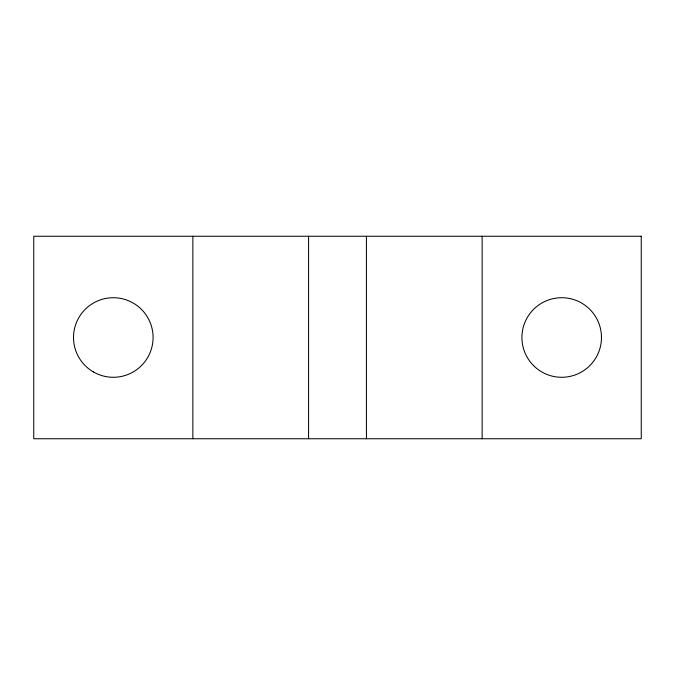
<?xml version="1.0" encoding="UTF-8"?>
<svg xmlns="http://www.w3.org/2000/svg" width="675" height="675" viewBox="0 0 675 675"><rect width="100%" height="100%" fill="white"/><g stroke="black" fill="none" stroke-linecap="round" stroke-linejoin="round"><path stroke-width="1.01" d="M482.144 236.25L482.144 438.75M366.432 236.25L366.432 438.75M308.568 236.25L308.568 438.75M192.856 236.25L192.856 438.75M641.25 236.25L33.75 236.25L33.75 438.75L641.25 438.75L641.25 236.25M533.571 365.631A39.774 39.774 0 0 0 600.117 347.794A39.774 39.774 0 0 0 551.399 299.076A39.774 39.774 0 0 0 533.571 365.631M93.412 371.95A39.774 39.774 0 0 0 153.082 337.5A39.774 39.774 0 0 0 93.412 303.05A39.774 39.774 0 0 0 93.412 371.95"/></g></svg>
